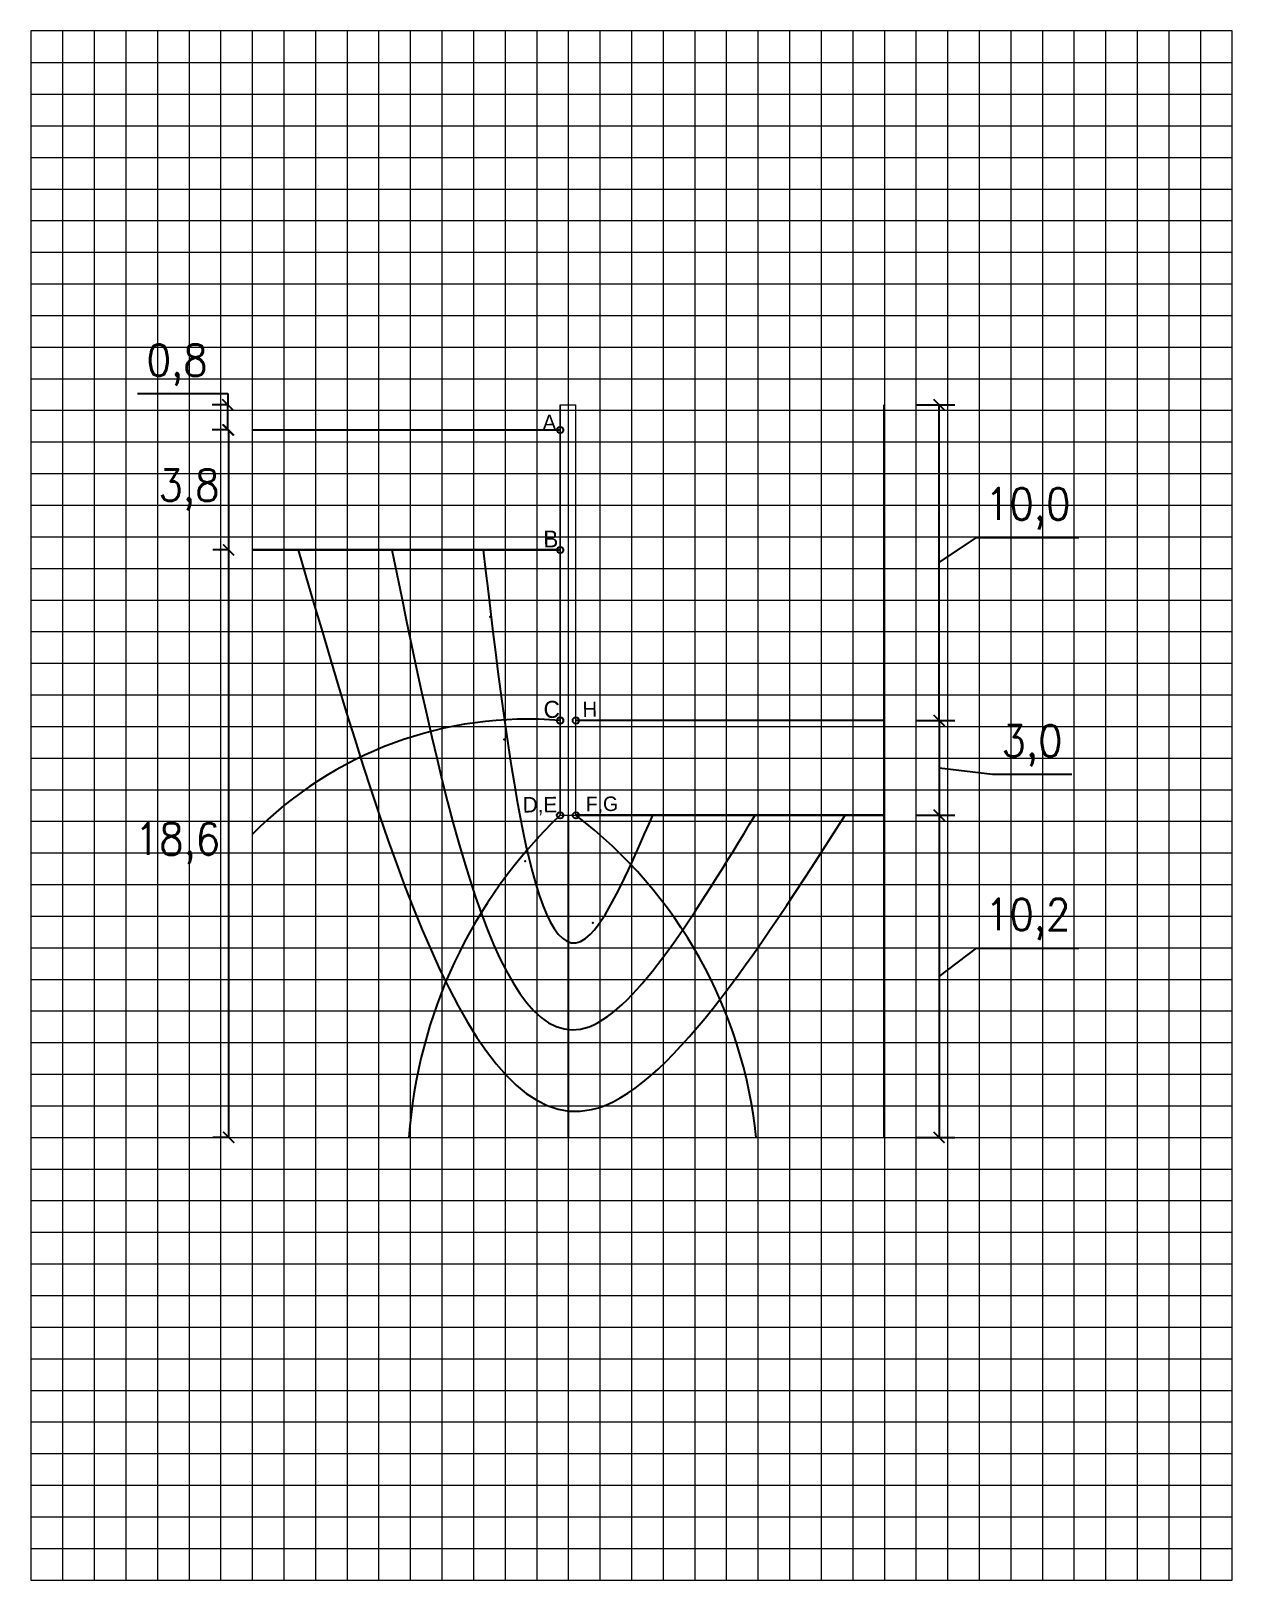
# Model space of a CAD drawing. Header units: metres. Extents: x 762 to 1043, y 1762 to 1814.
# Drawn here: x 762.18 to 800.21, y 1762.39 to 1811.44 of the extents above; entities that cross this region are included whole.
import ezdxf

# ---------------------------------------------------------------- set-up
doc = ezdxf.new("R2010")
doc.units = ezdxf.units.M
for name, color, linetype, lineweight in [('1', 8, 'Continuous', 13), ('L-2 Trabajo Civil', 7, 'Continuous', 13), ('Trabajo', 7, 'Continuous', 30)]:
    doc.layers.add(name, color=color, linetype=linetype, lineweight=lineweight)
for name, color, linetype in [('agua', 160, 'Continuous'), ('equi', 204, 'Continuous'), ('np', 249, 'Continuous'), ('punto', 10, 'Continuous'), ('suelo', 84, 'Continuous')]:
    doc.layers.add(name, color=color, linetype=linetype)
doc.layers.add('PDF_Geometry', color=7, linetype='Continuous', true_color=0xe3e3e3)
doc.styles.add('CONASET', font='')
doc.styles.add('Eje Central Cotas', font='romans.shx', dxfattribs={"width": 0.9})
doc.styles.get('CONASET').set_extended_font_data('RutaCL')
doc.dimstyles.new('Escala 500 Eje Central', dxfattribs={"dimtxt": 1, "dimasz": 0.35, "dimexe": 0.5, "dimexo": 1, "dimgap": 0.3125, "dimtad": 3, "dimtih": 1, "dimtoh": 1, "dimdec": 1, "dimzin": 1, "dimtxsty": 'Eje Central Cotas', "dimblk": 'ARCHTICK', "dimcen": 0.75, "dimclrd": 5, "dimclre": 8, "dimclrt": 256, "dimadec": 1, "dimazin": 0, "dimtfac": 1, "dimtdec": 1, "dimtmove": 0, "dimatfit": 3, "dimldrblk": 'ARCHTICK', "dimfxl": 1.5, "dimfxlon": 1, "dimarcsym": 0})

# ---------------------------------------------------------------- blocks, each defined once
blk = doc.blocks.new('_ArchTick')
at = {"layer": '1', "color": 0, "const_width": 0.15}
blk.add_lwpolyline([(-0.5, -0.5), (0.5, 0.5)], dxfattribs=at)
blk = doc.blocks.new('*D53')
at = {"layer": 'Defpoints', "color": 0, "transparency": 16777216}
for p in [(769.186, 1798.806), (768.438, 1795.006), (769.186, 1795.006)]:
    blk.add_point(p, dxfattribs=at)
at = {"layer": 'Trabajo', "color": 8, "lineweight": -2, "transparency": 16777216}
for p, q in [((768.438, 1798.806), (767.938, 1798.806)), ((768.438, 1795.006), (767.938, 1795.006))]:
    blk.add_line(p, q, dxfattribs=at)
at = {"layer": 'Trabajo', "color": 5, "lineweight": -2, "transparency": 16777216}
blk.add_line((768.438, 1798.806), (768.438, 1795.006), dxfattribs=at)
at = {"layer": 'Trabajo', "color": 5, "lineweight": -2, "transparency": 16777216, "xscale": 0.35, "yscale": 0.35, "zscale": 0.35}
for p, rotation in [((768.438, 1798.806), 90), ((768.438, 1795.006), 270)]:
    blk.add_blockref('_ArchTick', p, dxfattribs=dict(at, rotation=rotation))
at = {"layer": 'Trabajo', "transparency": 16777216, "insert": (767.183, 1796.906), "char_height": 1, "attachment_point": 5, "style": 'Eje Central Cotas'}
blk.add_mtext('3,8', dxfattribs=at)
blk = doc.blocks.new('*D54')
at = {"layer": 'Defpoints', "color": 0, "transparency": 16777216}
for p in [(769.186, 1795.006), (768.438, 1776.406), (769.186, 1776.406)]:
    blk.add_point(p, dxfattribs=at)
at = {"layer": 'Trabajo', "color": 8, "lineweight": -2, "transparency": 16777216}
for p, q in [((768.438, 1795.006), (767.938, 1795.006)), ((768.438, 1776.406), (767.938, 1776.406))]:
    blk.add_line(p, q, dxfattribs=at)
at = {"layer": 'Trabajo', "color": 5, "lineweight": -2, "transparency": 16777216}
blk.add_line((768.438, 1795.006), (768.438, 1776.406), dxfattribs=at)
at = {"layer": 'Trabajo', "color": 5, "lineweight": -2, "transparency": 16777216, "xscale": 0.35, "yscale": 0.35, "zscale": 0.35}
for p, rotation in [((768.438, 1795.006), 90), ((768.438, 1776.406), 270)]:
    blk.add_blockref('_ArchTick', p, dxfattribs=dict(at, rotation=rotation))
at = {"layer": 'Trabajo', "transparency": 16777216, "insert": (766.819, 1785.706), "char_height": 1, "attachment_point": 5, "style": 'Eje Central Cotas'}
blk.add_mtext('18,6', dxfattribs=at)
blk = doc.blocks.new('*D55')
at = {"layer": 'Defpoints', "color": 0, "transparency": 16777216}
for p in [(789.186, 1799.606), (790.938, 1799.606), (789.186, 1789.606)]:
    blk.add_point(p, dxfattribs=at)
at = {"layer": 'Trabajo', "color": 8, "lineweight": -2, "transparency": 16777216}
for p, q in [((790.186, 1799.606), (791.438, 1799.606)), ((790.186, 1789.606), (791.438, 1789.606))]:
    blk.add_line(p, q, dxfattribs=at)
at = {"layer": 'Trabajo', "color": 5, "lineweight": -2, "transparency": 16777216}
for p, q in [((790.938, 1789.606), (790.938, 1799.606)), ((790.938, 1794.606), (792.126, 1795.403)), ((792.126, 1795.403), (795.365, 1795.403))]:
    blk.add_line(p, q, dxfattribs=at)
at = {"layer": 'Trabajo', "color": 5, "lineweight": -2, "transparency": 16777216, "xscale": 0.35, "yscale": 0.35, "zscale": 0.35}
for p, rotation in [((790.938, 1799.606), 90), ((790.938, 1789.606), 270)]:
    blk.add_blockref('_ArchTick', p, dxfattribs=dict(at, rotation=rotation))
at = {"layer": 'Trabajo', "transparency": 16777216, "insert": (793.745, 1796.311), "char_height": 1, "attachment_point": 5, "style": 'Eje Central Cotas'}
blk.add_mtext('10,0', dxfattribs=at)
blk = doc.blocks.new('*D57')
at = {"layer": 'Defpoints', "color": 0, "transparency": 16777216}
for p in [(789.186, 1786.606), (789.186, 1776.406), (790.938, 1776.406)]:
    blk.add_point(p, dxfattribs=at)
at = {"layer": 'Trabajo', "color": 8, "lineweight": -2, "transparency": 16777216}
for p, q in [((790.186, 1786.606), (791.438, 1786.606)), ((790.186, 1776.406), (791.438, 1776.406))]:
    blk.add_line(p, q, dxfattribs=at)
at = {"layer": 'Trabajo', "color": 5, "lineweight": -2, "transparency": 16777216}
for p, q in [((790.938, 1786.606), (790.938, 1776.406)), ((790.938, 1781.506), (792.126, 1782.403)), ((792.126, 1782.403), (795.365, 1782.403))]:
    blk.add_line(p, q, dxfattribs=at)
at = {"layer": 'Trabajo', "color": 5, "lineweight": -2, "transparency": 16777216, "xscale": 0.35, "yscale": 0.35, "zscale": 0.35}
for p, rotation in [((790.938, 1786.606), 90), ((790.938, 1776.406), 270)]:
    blk.add_blockref('_ArchTick', p, dxfattribs=dict(at, rotation=rotation))
at = {"layer": 'Trabajo', "transparency": 16777216, "insert": (793.745, 1783.311), "char_height": 1, "attachment_point": 5, "style": 'Eje Central Cotas'}
blk.add_mtext('10,2', dxfattribs=at)
blk = doc.blocks.new('*D58')
at = {"layer": 'Defpoints', "color": 0, "transparency": 16777216}
for p in [(768.412, 1799.606), (769.186, 1799.606), (769.186, 1798.806)]:
    blk.add_point(p, dxfattribs=at)
at = {"layer": 'Trabajo', "color": 5, "lineweight": -2, "transparency": 16777216}
for p, q in [((765.551, 1799.956), (768.412, 1799.956)), ((768.412, 1799.956), (768.412, 1799.606)), ((768.412, 1798.806), (768.412, 1799.606))]:
    blk.add_line(p, q, dxfattribs=at)
at = {"layer": 'Trabajo', "color": 8, "lineweight": -2, "transparency": 16777216}
for p, q in [((768.412, 1799.606), (767.912, 1799.606)), ((768.412, 1798.806), (767.912, 1798.806))]:
    blk.add_line(p, q, dxfattribs=at)
at = {"layer": 'Trabajo', "color": 5, "lineweight": -2, "transparency": 16777216, "xscale": 0.35, "yscale": 0.35, "zscale": 0.35}
for p, rotation in [((768.412, 1799.606), 90), ((768.412, 1798.806), 270)]:
    blk.add_blockref('_ArchTick', p, dxfattribs=dict(at, rotation=rotation))
at = {"layer": 'Trabajo', "transparency": 16777216, "insert": (766.807, 1800.863), "char_height": 1, "attachment_point": 5, "style": 'Eje Central Cotas'}
blk.add_mtext('0,8', dxfattribs=at)
blk = doc.blocks.new('*D59')
at = {"layer": 'Defpoints', "color": 0, "transparency": 16777216}
for p in [(789.186, 1789.606), (789.186, 1786.606), (790.938, 1786.606)]:
    blk.add_point(p, dxfattribs=at)
at = {"layer": 'Trabajo', "color": 8, "lineweight": -2, "transparency": 16777216}
for p, q in [((790.186, 1789.606), (791.438, 1789.606)), ((790.186, 1786.606), (791.438, 1786.606))]:
    blk.add_line(p, q, dxfattribs=at)
at = {"layer": 'Trabajo', "color": 5, "lineweight": -2, "transparency": 16777216}
for p, q in [((790.938, 1789.606), (790.938, 1786.606)), ((790.938, 1788.106), (792.626, 1787.903)), ((792.626, 1787.903), (795.137, 1787.903))]:
    blk.add_line(p, q, dxfattribs=at)
at = {"layer": 'Trabajo', "color": 5, "lineweight": -2, "transparency": 16777216, "xscale": 0.35, "yscale": 0.35, "zscale": 0.35}
for p, rotation in [((790.938, 1789.606), 90), ((790.938, 1786.606), 270)]:
    blk.add_blockref('_ArchTick', p, dxfattribs=dict(at, rotation=rotation))
at = {"layer": 'Trabajo', "transparency": 16777216, "insert": (793.881, 1788.811), "char_height": 1, "attachment_point": 5, "style": 'Eje Central Cotas'}
blk.add_mtext('3,0', dxfattribs=at)

msp = doc.modelspace()

# ---------------------------------------------------------------- linework, layer by layer
at = {"layer": 'agua'}
for p, q in [((769.186, 1798.806), (778.936, 1798.806)), ((789.186, 1789.606), (779.436, 1789.606))]:
    msp.add_line(p, q, dxfattribs=at)
at = {"layer": 'equi'}
msp.add_line((779.186, 1786.606), (779.186, 1776.406), dxfattribs=at)
for centre, radius, start, end in [((777.905, 1777.411), 12.238, 85.1693, 135.4362), ((789.718, 1775.323), 15.606, 133.7015, 176.022), ((770.514, 1774.912), 14.708, 5.8289, 52.6599)]:
    msp.add_arc(centre, radius, start, end, dxfattribs=at)
at = {"layer": 'L-2 Trabajo Civil'}
for p, q in [((769.186, 1799.606), (769.186, 1798.806)), ((778.936, 1786.606), (778.936, 1799.606)), ((778.936, 1799.606), (778.936, 1786.606)), ((778.936, 1799.606), (779.436, 1799.606)), ((779.436, 1786.606), (779.436, 1799.606)), ((789.186, 1789.606), (789.186, 1799.606)), ((769.186, 1798.806), (769.186, 1795.006)), ((769.186, 1795.006), (769.186, 1776.406)), ((789.186, 1786.606), (789.186, 1789.606)), ((778.936, 1786.606), (779.436, 1786.606)), ((789.186, 1776.406), (789.186, 1786.606)), ((769.186, 1776.406), (789.186, 1776.406))]:
    msp.add_line(p, q, dxfattribs=at)
at = {"layer": 'np'}
for points in [[(770.645, 1795.006), (779.929, 1777.285), (787.967, 1786.606)], [(773.607, 1795.006), (779.855, 1779.912), (785.111, 1786.606)], [(776.498, 1795.006), (779.899, 1782.842), (781.873, 1786.606)]]:
    msp.add_spline(points, degree=3, dxfattribs=at)
for p in [(776.716, 1792.892), (777.165, 1789.008), (777.828, 1785.156), (779.971, 1783.198)]:
    msp.add_point(p, dxfattribs=at)
at = {"layer": 'PDF_Geometry', "lineweight": 18}
msp.add_lwpolyline([(800.214, 1762.393), (800.214, 1811.438), (762.179, 1811.438), (762.179, 1762.393)], close=True, dxfattribs=at)
for points in [[(763.18, 1811.438), (763.18, 1762.393)], [(764.181, 1811.438), (764.181, 1762.393)], [(765.182, 1811.438), (765.182, 1762.393)], [(766.183, 1811.438), (766.183, 1762.393)], [(767.184, 1811.438), (767.184, 1762.393)], [(768.185, 1811.438), (768.185, 1762.393)], [(769.186, 1811.438), (769.186, 1762.393)], [(770.186, 1811.438), (770.186, 1762.393)], [(771.187, 1811.438), (771.187, 1762.393)], [(772.188, 1811.438), (772.188, 1762.393)], [(773.189, 1811.438), (773.189, 1762.393)], [(774.19, 1811.438), (774.19, 1762.393)], [(775.191, 1811.438), (775.191, 1762.393)], [(776.192, 1811.438), (776.192, 1762.393)], [(777.193, 1811.438), (777.193, 1762.393)], [(778.194, 1811.438), (778.194, 1762.393)], [(779.195, 1811.438), (779.195, 1762.393)], [(780.196, 1811.438), (780.196, 1762.393)], [(781.196, 1811.438), (781.196, 1762.393)], [(782.197, 1811.438), (782.197, 1762.393)], [(783.198, 1811.438), (783.198, 1762.393)], [(784.199, 1811.438), (784.199, 1762.393)], [(785.2, 1811.438), (785.2, 1762.393)], [(786.201, 1811.438), (786.201, 1762.393)], [(787.202, 1811.438), (787.202, 1762.393)], [(788.203, 1811.438), (788.203, 1762.393)], [(789.204, 1811.438), (789.204, 1762.393)], [(790.205, 1811.438), (790.205, 1762.393)], [(791.206, 1811.438), (791.206, 1762.393)], [(792.207, 1811.438), (792.207, 1762.393)], [(793.207, 1811.438), (793.207, 1762.393)], [(794.208, 1811.438), (794.208, 1762.393)], [(795.209, 1811.438), (795.209, 1762.393)], [(796.21, 1811.438), (796.21, 1762.393)], [(797.211, 1811.438), (797.211, 1762.393)], [(798.212, 1811.438), (798.212, 1762.393)], [(799.213, 1811.438), (799.213, 1762.393)], [(762.179, 1810.437), (800.214, 1810.437)], [(762.179, 1809.436), (800.214, 1809.436)], [(762.179, 1808.435), (800.214, 1808.435)], [(762.179, 1807.434), (800.214, 1807.434)], [(762.179, 1806.433), (800.214, 1806.433)], [(762.179, 1805.432), (800.214, 1805.432)], [(762.179, 1804.431), (800.214, 1804.431)], [(762.179, 1803.43), (800.214, 1803.43)], [(762.179, 1802.429), (800.214, 1802.429)], [(762.179, 1801.428), (800.214, 1801.428)], [(762.179, 1800.428), (800.214, 1800.428)], [(762.179, 1799.427), (800.214, 1799.427)], [(762.179, 1798.426), (800.214, 1798.426)], [(762.179, 1797.425), (800.214, 1797.425)], [(762.179, 1796.424), (800.214, 1796.424)], [(762.179, 1795.423), (800.214, 1795.423)], [(762.179, 1794.422), (800.214, 1794.422)], [(762.179, 1793.421), (800.214, 1793.421)], [(762.179, 1792.42), (800.214, 1792.42)], [(762.179, 1791.419), (800.214, 1791.419)], [(762.179, 1790.418), (800.214, 1790.418)], [(762.179, 1789.418), (800.214, 1789.418)], [(762.179, 1788.417), (800.214, 1788.417)], [(762.179, 1787.416), (800.214, 1787.416)], [(762.179, 1786.415), (800.214, 1786.415)], [(762.179, 1785.414), (800.214, 1785.414)], [(762.179, 1784.413), (800.214, 1784.413)], [(762.179, 1783.412), (800.214, 1783.412)], [(762.179, 1782.411), (800.214, 1782.411)], [(762.179, 1781.41), (800.214, 1781.41)], [(762.179, 1780.409), (800.214, 1780.409)], [(762.179, 1779.408), (800.214, 1779.408)], [(762.179, 1778.407), (800.214, 1778.407)], [(762.179, 1777.407), (800.214, 1777.407)], [(762.179, 1776.406), (800.214, 1776.406)], [(762.179, 1775.405), (800.214, 1775.405)], [(762.179, 1774.404), (800.214, 1774.404)], [(762.179, 1773.403), (800.214, 1773.403)], [(762.179, 1772.402), (800.214, 1772.402)], [(762.179, 1771.401), (800.214, 1771.401)], [(762.179, 1770.4), (800.214, 1770.4)], [(762.179, 1769.399), (800.214, 1769.399)], [(762.179, 1768.398), (800.214, 1768.398)], [(762.179, 1767.397), (800.214, 1767.397)], [(762.179, 1766.397), (800.214, 1766.397)], [(762.179, 1765.396), (800.214, 1765.396)], [(762.179, 1764.395), (800.214, 1764.395)], [(762.179, 1763.394), (800.214, 1763.394)]]:
    msp.add_lwpolyline(points, dxfattribs=at)
at = {"layer": 'punto'}
for centre in [(778.936, 1798.806), (778.936, 1795.006), (778.936, 1789.606), (779.436, 1789.606), (778.936, 1786.606), (779.436, 1786.606)]:
    msp.add_circle(centre, 0.1, dxfattribs=at)
at = {"layer": 'suelo'}
for p, q in [((769.186, 1795.006), (778.936, 1795.006)), ((771.623, 1795.006), (769.186, 1795.006)), ((774.061, 1795.006), (771.623, 1795.006)), ((776.498, 1795.006), (774.061, 1795.006)), ((778.936, 1795.006), (776.498, 1795.006)), ((779.436, 1786.606), (789.186, 1786.606)), ((781.873, 1786.606), (779.436, 1786.606)), ((784.311, 1786.606), (781.873, 1786.606)), ((786.748, 1786.606), (784.311, 1786.606)), ((789.186, 1786.606), (786.748, 1786.606))]:
    msp.add_line(p, q, dxfattribs=at)

# ---------------------------------------------------------------- texts
at = {"layer": 'punto', "style": 'CONASET'}
for s, height, p in [('A', 0.481, (778.383, 1798.806)), ('B', 0.533, (778.405, 1795.085)), ('C', 0.538, (778.413, 1789.688)), ('H', 0.48, (779.647, 1789.721)), ('F,G', 0.4587, (779.752, 1786.734)), ('D,E', 0.4893, (777.755, 1786.692))]:
    msp.add_text(s, height=height, rotation=0.5, dxfattribs=at).set_placement(p)

# ---------------------------------------------------------------- dimensions: what is measured, and where the dimension line sits
at = {"layer": 'Trabajo'}
for base, p1, p2, picture, middle in [((768.412, 1799.606), (769.186, 1798.806), (769.186, 1799.606), '*D58', (767.438, 1799.903)), ((790.938, 1799.606), (789.186, 1789.606), (789.186, 1799.606), '*D55', (792.438, 1795.403)), ((790.938, 1786.606), (789.186, 1789.606), (789.186, 1786.606), '*D59', (792.938, 1787.903)), ((790.938, 1776.406), (789.186, 1786.606), (789.186, 1776.406), '*D57', (792.438, 1782.403))]:
    dim = msp.add_linear_dim(base=base, p1=p1, p2=p2, angle=90, dimstyle='Escala 500 Eje Central', override={"dimtmove": 1}, dxfattribs=at)
    dim.commit()
    dim.dimension.update_dxf_attribs({"geometry": picture, "text_midpoint": middle, "dimtype": 160})
for base, p1, p2, picture, middle in [((768.438, 1795.006), (769.186, 1798.806), (769.186, 1795.006), '*D53', (767.183, 1796.906)), ((768.438, 1776.406), (769.186, 1795.006), (769.186, 1776.406), '*D54', (766.819, 1785.706))]:
    dim = msp.add_linear_dim(base=base, p1=p1, p2=p2, angle=90, dimstyle='Escala 500 Eje Central', dxfattribs=at)
    dim.commit()
    dim.dimension.update_dxf_attribs({"geometry": picture, "text_midpoint": middle})

doc.saveas('drawing.dxf')
